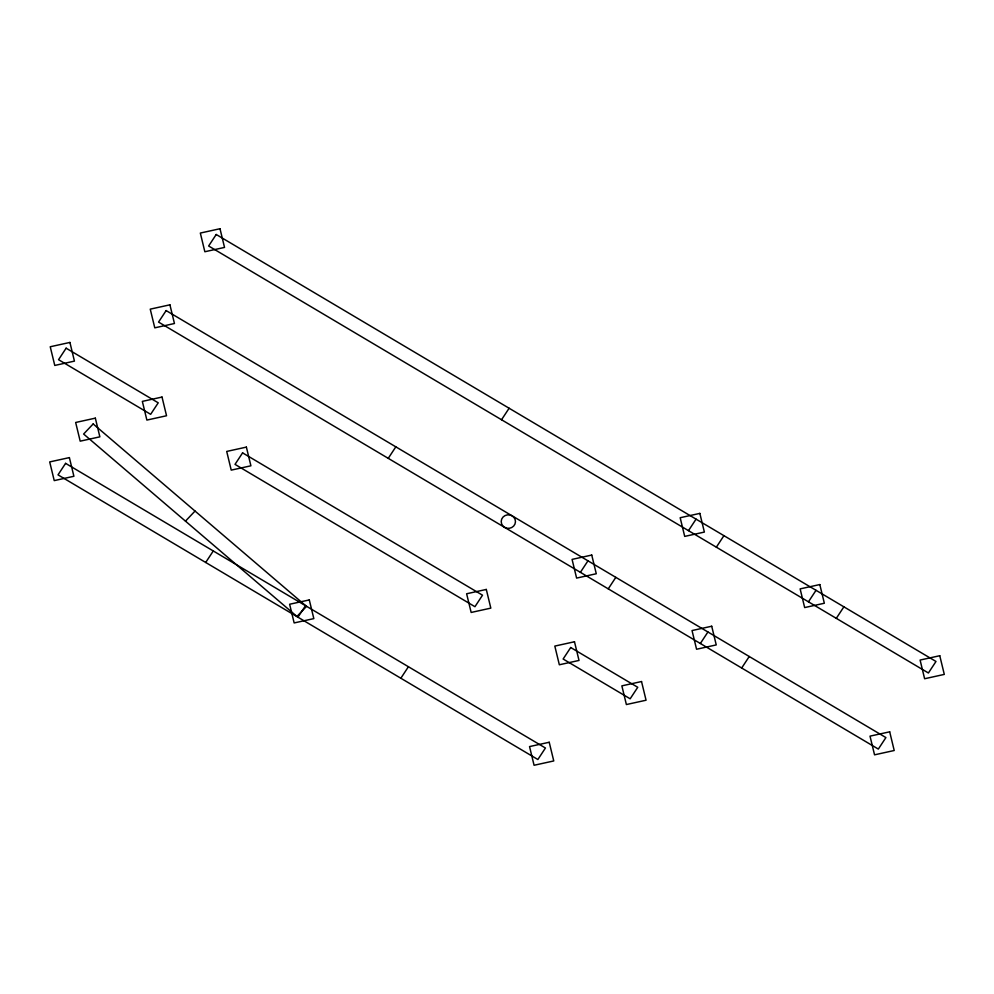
<?xml version="1.0" encoding="UTF-8"?>
<svg xmlns="http://www.w3.org/2000/svg" width="994" height="994" viewBox="0 0 994 994"><rect width="100%" height="100%" fill="white"/><g stroke="black" fill="none" stroke-linecap="round" stroke-linejoin="round"><path stroke-width="1.49" d="M205.696 562.467L213.275 550.962M388.244 458.346L395.823 446.84M297.939 617.187L305.518 605.681M501.535 419.754L509.114 408.236M400.855 678.231L408.422 666.726M580.397 572.333L587.963 560.827M608.253 588.858L615.82 577.352M688.482 530.647L696.061 519.141M716.351 547.185L723.918 535.667M700.348 643.491L707.927 631.985M741.686 668.005L749.252 656.5M808.445 601.817L816.024 590.312M836.302 618.343L843.881 606.837M185.468 521.142L195.035 511.053M66.126 348.186L58.559 359.691L150.653 414.324L158.232 402.818L66.126 348.186M65.592 463.353L58.012 474.859L537.866 759.515L545.433 748.01L65.592 463.353M166.135 310.575L158.555 322.081L878.336 749.078L885.902 737.573L166.135 310.575M216.22 234.485L208.641 245.99L928.408 672.988L935.988 661.47L216.22 234.485M242.586 452.866L235.019 464.372L474.946 606.7L482.512 595.195L242.586 452.866M570.705 647.516L563.126 659.022L630.171 698.794L637.75 687.289L570.705 647.516M93.175 423.941L83.62 434.03L296.945 616.479L306.5 606.39L93.175 423.941M219.997 228.732L200.328 233.056L204.851 251.743L224.532 247.419L219.997 228.732M169.924 304.823L150.243 309.146L154.778 327.834L174.447 323.51L169.924 304.823M69.915 342.433L50.234 346.757L54.769 365.444L74.438 361.12L69.915 342.433M162.022 397.066L142.341 401.39L146.876 420.077L166.545 415.753L162.022 397.066M95.337 418.151L75.656 422.475L80.191 441.162L99.86 436.838L95.337 418.151M69.381 457.6L49.7 461.924L54.235 480.611L73.904 476.275L69.381 457.6M246.375 447.114L226.707 451.438L231.229 470.125L250.91 465.801L246.375 447.114M699.851 513.389L680.169 517.725L684.704 536.4L704.373 532.076L699.851 513.389M309.296 599.929L289.627 604.253L294.149 622.94L313.831 618.616L309.296 599.929M591.753 555.062L572.072 559.398L576.607 578.086L596.276 573.749L591.753 555.062M486.302 589.442L466.621 593.766L471.156 612.453L490.825 608.129L486.302 589.442M819.814 584.559L800.133 588.883L804.668 607.57L824.337 603.246L819.814 584.559M574.482 641.764L554.814 646.088L559.336 664.775L579.017 660.438L574.482 641.764M711.716 626.232L692.035 630.556L696.57 649.244L716.239 644.92L711.716 626.232M641.528 681.536L621.859 685.86L626.382 704.547L646.063 700.223L641.528 681.536M939.765 655.717L920.096 660.053L924.619 678.74L944.3 674.404L939.765 655.717M549.222 742.257L529.541 746.581L534.076 765.268L553.757 760.944L549.222 742.257M889.692 731.82L870.011 736.144L874.546 754.831L894.215 750.507L889.692 731.82M504.554 527.342A7.144 6.784 -0.7 0 0 515.464 521.813A7.144 6.784 -0.7 0 0 504.989 515.6A7.144 6.784 -0.7 0 0 504.554 527.342"/></g></svg>
